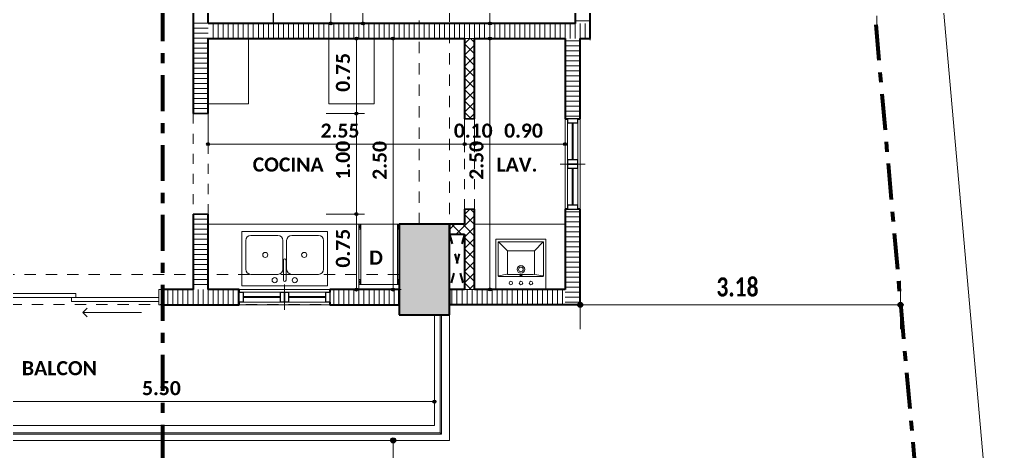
# Model space of a CAD drawing. Header units: metres. Extents: x -144 to 1000, y -717 to 29.
# Drawn here: x 610.31 to 620.06, y -569.48 to -565.19 of the extents above; entities that cross this region are included whole.
import ezdxf

# ---------------------------------------------------------------- set-up
doc = ezdxf.new("R2010")
doc.units = ezdxf.units.M
for name, pattern in [('Basculante', [0.11625, 0.075, -0.04125]), ('basculante modificado', [0.18, 0.1125, -0.0675]), ('Dash Dot 3_16_', [0.595313, 0.357187, -0.119063, 0, -0.119063])]:
    doc.linetypes.add(name, pattern=pattern)
doc.layers.get('0').update_dxf_attribs({"color": 1})
for name, color, linetype, lineweight in [('A-ANNO-DIMS', 1, 'Continuous', 9), ('A-DETL', 1, 'Continuous', 9), ('A-DETL-GENF', 1, 'Continuous', 9), ('A-DETL-MEDM', 1, 'Continuous', 30), ('A-DOOR', 1, 'Continuous', 9), ('A-DOOR-FRAM', 1, 'Continuous', 9), ('A-FLOR', 2, 'Continuous', 9), ('A-FLOR-HRAL', 1, 'Continuous', 9), ('A-GENM', 1, 'Continuous', 9), ('A-GLAZ', 1, 'Continuous', 9), ('A-WALL', 4, 'Continuous', 9), ('G-ANNO-SYMB', 1, 'Continuous', 9), ('G-ANNO-TEXT', 2, 'Continuous', 9), ('I-FURN', 2, 'Continuous', 9), ('P-SANR-FIXT', 1, 'Continuous', 9), ('S-COLS', 7, 'Continuous', 9)]:
    doc.layers.add(name, color=color, linetype=linetype, lineweight=lineweight)
doc.layers.add('A-WALL-PATT', color=7, linetype='Continuous', lineweight=35, true_color=0x9c9c9c)
doc.styles.add('Calibri_B', font='calibrib.ttf', dxfattribs={"height": 0.165})
doc.styles.add('Calibri_B_5', font='calibrib.ttf', dxfattribs={"height": 0.66})
doc.styles.add('Calibri_B_7', font='calibrib.ttf', dxfattribs={"width": 0.8, "height": 0.18})

# ---------------------------------------------------------------- blocks, each defined once
blk = doc.blocks.new('P')
at = {"layer": 'A-ANNO-DIMS', "lineweight": 25}
h = blk.add_hatch(color=256, dxfattribs=at)
edge = h.paths.add_edge_path()
edge.add_arc((608.9809, -502.2227), 0.015, 0, 360)
h = blk.add_hatch(color=256, dxfattribs=at)
edge = h.paths.add_edge_path()
edge.add_arc((609.3009, -502.2227), 0.015, 0, 360)
h = blk.add_hatch(color=256, dxfattribs=at)
edge = h.paths.add_edge_path()
edge.add_arc((610.5637, -502.2227), 0.015, 0, 360)
h = blk.add_hatch(color=256, dxfattribs=at)
edge = h.paths.add_edge_path()
edge.add_arc((609.2366, -502.3727), 0.015, 0, 360)
h = blk.add_hatch(color=256, dxfattribs=at)
edge = h.paths.add_edge_path()
edge.add_arc((609.6018, -502.3727), 0.015, 0, 360)
h = blk.add_hatch(color=256, dxfattribs=at)
edge = h.paths.add_edge_path()
edge.add_arc((610.5637, -502.3727), 0.015, 0, 360)
h = blk.add_hatch(color=256, dxfattribs=at)
edge = h.paths.add_edge_path()
edge.add_arc((609.2366, -503.1187), 0.015, 0, 360)
h = blk.add_hatch(color=256, dxfattribs=at)
edge = h.paths.add_edge_path()
edge.add_arc((609.2366, -503.1187), 0.015, 0, 360)
h = blk.add_hatch(color=256, dxfattribs=at)
edge = h.paths.add_edge_path()
edge.add_arc((607.7624, -503.4222), 0.015, 0, 360)
h = blk.add_hatch(color=256, dxfattribs=at)
edge = h.paths.add_edge_path()
edge.add_arc((610.3121, -503.4222), 0.015, 0, 360)
h = blk.add_hatch(color=256, dxfattribs=at)
edge = h.paths.add_edge_path()
edge.add_arc((610.3121, -503.4222), 0.015, 0, 360)
h = blk.add_hatch(color=256, dxfattribs=at)
edge = h.paths.add_edge_path()
edge.add_arc((610.4121, -503.4222), 0.015, 0, 360)
h = blk.add_hatch(color=256, dxfattribs=at)
edge = h.paths.add_edge_path()
edge.add_arc((610.4121, -503.4222), 0.015, 0, 360)
h = blk.add_hatch(color=256, dxfattribs=at)
edge = h.paths.add_edge_path()
edge.add_arc((611.3121, -503.4222), 0.015, 0, 360)
h = blk.add_hatch(color=256, dxfattribs=at)
edge = h.paths.add_edge_path()
edge.add_arc((609.2366, -504.1187), 0.015, 0, 360)
h = blk.add_hatch(color=256, dxfattribs=at)
edge = h.paths.add_edge_path()
edge.add_arc((609.2366, -504.1187), 0.015, 0, 360)
h = blk.add_hatch(color=256, dxfattribs=at)
edge = h.paths.add_edge_path()
edge.add_arc((609.2366, -504.8688), 0.015, 0, 360)
h = blk.add_hatch(color=256, dxfattribs=at)
edge = h.paths.add_edge_path()
edge.add_arc((609.6018, -504.8688), 0.015, 0, 360)
h = blk.add_hatch(color=256, dxfattribs=at)
edge = h.paths.add_edge_path()
edge.add_arc((610.5637, -504.8677), 0.015, 0, 360)
at = {"layer": 'A-ANNO-DIMS', "lineweight": 25, "true_color": 0x0000ff}
h = blk.add_hatch(color=5, dxfattribs=at)
edge = h.paths.add_edge_path()
edge.add_arc((611.4621, -505.0208), 0.025, 0, 360)
h = blk.add_hatch(color=5, dxfattribs=at)
edge = h.paths.add_edge_path()
edge.add_arc((614.6466, -505.0208), 0.025, 0, 360)
at = {"layer": 'A-ANNO-DIMS', "lineweight": 25}
h = blk.add_hatch(color=256, dxfattribs=at)
edge = h.paths.add_edge_path()
edge.add_arc((610.012, -505.9826), 0.015, 0, 360)
at = {"layer": 'A-ANNO-DIMS', "lineweight": 25, "true_color": 0x0000ff}
h = blk.add_hatch(color=5, dxfattribs=at)
edge = h.paths.add_edge_path()
edge.add_arc((609.6018, -506.3686), 0.025, 0, 360)
at = {"layer": 'S-COLS', "true_color": 0x5b5b5b}
h = blk.add_hatch(color=251, dxfattribs=at)
h.paths.add_polyline_path([(591.8622, -505.1188), (592.3622, -505.1188), (592.3622, -504.2188), (591.8622, -504.2188), (591.8622, -504.9427)])
h.paths.add_polyline_path([(610.1601, -505.1188), (610.162, -505.1188), (610.162, -504.2188), (609.662, -504.2188), (609.662, -505.1188), (610.0712, -505.1188)])
h.paths.add_polyline_path([(600.0622, -505.1187), (600.0622, -504.2187), (599.5622, -504.2187), (599.5622, -505.1187)])
h.paths.add_polyline_path([(595.762, -497.4187), (597.7621, -497.4187), (597.7618, -496.9188), (596.062, -496.9188), (596.062, -494.7688), (597.7623, -494.7688), (597.7618, -494.2688), (595.762, -494.2688), (595.762, -497.3959)])
h.paths.add_polyline_path([(592.1348, -497.4187), (592.3621, -497.4187), (592.3621, -496.7188), (591.8621, -496.7188), (591.8621, -497.4187), (591.9232, -497.4187)])
h.paths.add_polyline_path([(600.0621, -497.4187), (600.0621, -496.5187), (599.5621, -496.5187), (599.5621, -497.4187)])
h.paths.add_polyline_path([(605.9709, -497.4187), (606.3623, -497.4187), (606.3623, -494.2687), (605.8623, -494.2687), (605.8623, -497.4187)])
h.paths.add_polyline_path([(609.7623, -497.4187), (610.1623, -497.4187), (610.1623, -496.7188), (609.7623, -496.7188), (609.7623, -496.9461)])
h.paths.add_polyline_path([(599.5623, -495.1688), (600.0623, -495.1688), (600.0623, -494.2688), (599.5623, -494.2688), (599.5623, -495.1468)])
h.paths.add_polyline_path([(592.137, -494.9688), (592.362, -494.9688), (592.362, -494.2677), (591.862, -494.2688), (591.862, -494.9688), (591.8813, -494.9688)])
h.paths.add_polyline_path([(609.8433, -494.9688), (610.1623, -494.9688), (610.1623, -494.2677), (609.7623, -494.2677), (609.7623, -494.9688)])
h.paths.add_polyline_path([(599.6372, -486.2688), (600.0622, -486.2688), (600.0622, -485.3688), (599.5622, -485.3688), (599.5622, -486.2688)])
h.paths.add_polyline_path([(609.9851, -486.2688), (610.1622, -486.2688), (610.1622, -485.3688), (609.6622, -485.3688), (609.6622, -486.2688), (609.9268, -486.2688)])
h.paths.add_polyline_path([(592.4922, -485.6688), (592.9622, -485.6688), (592.9622, -485.1688), (592.0622, -485.1688), (592.0622, -485.6688), (592.4872, -485.6688)])
at = {"layer": 'A-ANNO-DIMS', "color": 5, "true_color": 0x0000ff}
for p, q in [((613.239, -481.393), (615.6394, -508.4668)), ((611.5621, -502.1479), (611.5621, -502.3879)), ((614.412, -502.1479), (614.412, -502.3879)), ((611.4621, -505.0208), (611.4621, -504.7808)), ((614.6466, -505.0208), (614.6466, -504.7808)), ((611.4621, -505.0208), (614.6466, -505.0208)), ((611.4621, -505.0208), (611.4621, -505.2608)), ((614.6466, -505.0208), (614.6466, -505.2608)), ((609.6018, -506.3686), (609.3618, -506.3686)), ((609.6018, -508.5273), (609.6018, -506.3686)), ((609.6018, -506.3686), (609.8418, -506.3686))]:
    blk.add_line(p, q, dxfattribs=at)
at = {"layer": 'A-ANNO-DIMS'}
for p, q in [((608.9809, -502.2227), (608.9809, -498.0687)), ((609.3009, -502.2227), (609.3009, -498.0687)), ((610.5637, -502.2227), (610.5637, -499.1187)), ((608.9809, -502.2227), (608.6809, -502.2227)), ((608.9809, -502.2227), (609.0609, -502.2227)), ((609.3009, -502.2227), (609.0009, -502.2227)), ((609.3009, -502.2227), (609.3809, -502.2227)), ((610.5637, -502.2227), (610.2637, -502.2227)), ((610.5637, -502.2227), (610.6437, -502.2227)), ((609.2366, -502.3727), (608.9366, -502.3727)), ((609.2366, -503.1187), (609.2366, -502.3727)), ((609.2366, -502.3727), (609.3166, -502.3727)), ((609.6018, -502.3727), (609.3018, -502.3727)), ((609.6018, -504.8688), (609.6018, -502.3727)), ((609.6018, -502.3727), (609.6818, -502.3727)), ((610.5637, -502.3727), (610.2637, -502.3727)), ((610.5637, -504.8677), (610.5637, -502.3727)), ((610.5637, -502.3727), (610.6437, -502.3727)), ((607.7624, -503.4222), (607.7624, -503.1222)), ((609.2366, -503.1187), (608.9366, -503.1187)), ((609.2366, -503.1187), (608.9366, -503.1187)), ((609.2366, -504.1187), (609.2366, -503.1187)), ((609.2366, -503.1187), (609.3166, -503.1187)), ((609.2366, -503.1187), (609.3166, -503.1187)), ((610.3121, -503.4222), (610.3121, -503.1222)), ((610.3121, -503.4222), (610.3121, -503.1222)), ((610.4121, -503.4222), (610.4121, -503.1222)), ((610.4121, -503.4222), (610.4121, -503.1222)), ((611.3121, -503.4222), (611.3121, -503.1222)), ((607.7624, -503.4222), (610.3121, -503.4222)), ((607.7624, -503.4222), (607.7624, -503.5022)), ((610.3121, -503.4222), (610.3121, -503.5022)), ((610.3121, -503.4222), (610.4121, -503.4222)), ((610.3121, -503.4222), (610.3121, -503.5022)), ((610.4121, -503.4222), (610.4121, -503.5022)), ((610.4121, -503.4222), (611.3121, -503.4222)), ((610.4121, -503.4222), (610.4121, -503.5022)), ((611.3121, -503.4222), (611.3121, -503.5022)), ((609.2366, -504.1187), (608.9366, -504.1187)), ((609.2366, -504.1187), (608.9366, -504.1187)), ((609.2366, -504.8688), (609.2366, -504.1187)), ((609.2366, -504.1187), (609.3166, -504.1187)), ((609.2366, -504.1187), (609.3166, -504.1187)), ((609.2366, -504.8688), (608.9366, -504.8688)), ((609.2366, -504.8688), (609.3166, -504.8688)), ((609.6018, -504.8688), (609.3018, -504.8688)), ((609.6018, -504.8688), (609.6818, -504.8688)), ((610.5637, -504.8677), (610.2637, -504.8677)), ((610.5637, -504.8677), (610.6437, -504.8677)), ((610.012, -505.9826), (610.012, -505.6826)), ((604.5122, -505.9826), (610.012, -505.9826)), ((610.012, -505.9826), (610.012, -506.0626))]:
    blk.add_line(p, q, dxfattribs=at)
at = {"layer": 'A-ANNO-DIMS', "lineweight": 25}
for centre in [(608.9809, -502.2227), (609.3009, -502.2227), (610.5637, -502.2227), (609.2366, -502.3727), (609.6018, -502.3727), (610.5637, -502.3727), (609.2366, -503.1187), (609.2366, -503.1187), (607.7624, -503.4222), (610.3121, -503.4222), (610.3121, -503.4222), (610.4121, -503.4222), (610.4121, -503.4222), (611.3121, -503.4222), (609.2366, -504.1187), (609.2366, -504.1187), (609.2366, -504.8688), (609.6018, -504.8688), (610.5637, -504.8677), (610.012, -505.9826)]:
    blk.add_circle(centre, 0.015, dxfattribs=at)
at = {"layer": 'A-ANNO-DIMS', "color": 5, "lineweight": 25, "true_color": 0x0000ff}
for centre in [(611.4621, -505.0208), (614.6466, -505.0208), (609.6018, -506.3686)]:
    blk.add_circle(centre, 0.025, dxfattribs=at)
at = {"layer": 'A-DETL', "color": 7, "linetype": 'Dash Dot 3_16_', "lineweight": 70}
blk.add_line((612.5573, -481.4535), (614.9577, -508.5273), dxfattribs=at)
at = {"layer": 'A-DETL', "color": 7, "linetype": 'basculante modificado'}
for p, q in [((609.862, -504.2187), (609.862, -497.4187)), ((610.162, -497.4187), (610.162, -504.2187)), ((609.662, -504.7177), (600.0622, -504.7177)), ((600.0612, -505.0177), (609.662, -505.0177))]:
    blk.add_line(p, q, dxfattribs=at)
at = {"layer": 'A-DETL', "color": 7, "linetype": 'Basculante', "lineweight": 35}
for p, q in [((614.412, -502.3727), (614.412, -502.4227)), ((610.3121, -504.3188), (610.162, -504.8677)), ((610.162, -504.3188), (610.3121, -504.8677))]:
    blk.add_line(p, q, dxfattribs=at)
at = {"layer": 'A-DETL', "color": 253, "true_color": 0xb6b6b6}
for p, q in [((614.6466, -505.0188), (614.6466, -505.1388)), ((608.0974, -506.3686), (608.1974, -506.3686))]:
    blk.add_line(p, q, dxfattribs=at)
at = {"layer": 'A-DETL-GENF', "linetype": 'Basculante'}
for p, q in [((607.6124, -503.1187), (607.6124, -504.1187)), ((607.7624, -504.1187), (607.7624, -503.1187)), ((610.3121, -503.1702), (610.3121, -504.0702)), ((610.4121, -504.0702), (610.4121, -503.1702))]:
    blk.add_line(p, q, dxfattribs=at)
at = {"layer": 'A-DETL-GENF', "lineweight": 25}
for p, q in [((611.3371, -503.1702), (611.3371, -503.2102)), ((611.4371, -503.1702), (611.3371, -503.1702)), ((611.3371, -503.2102), (611.4371, -503.2102)), ((611.4371, -503.2102), (611.4371, -503.1702)), ((611.3371, -503.5802), (611.3371, -503.6202)), ((611.4371, -503.5802), (611.3371, -503.5802)), ((611.3371, -503.6202), (611.4371, -503.6202)), ((611.3371, -503.6202), (611.3371, -503.6602)), ((611.4371, -503.6202), (611.3371, -503.6202)), ((611.4371, -503.6202), (611.4371, -503.5802)), ((611.4371, -503.6602), (611.4371, -503.6202)), ((611.3371, -503.6602), (611.4371, -503.6602)), ((611.3371, -504.0302), (611.3371, -504.0702)), ((611.4371, -504.0302), (611.3371, -504.0302)), ((611.4371, -504.0702), (611.4371, -504.0302)), ((611.3371, -504.0702), (611.4371, -504.0702)), ((608.0724, -504.8938), (608.1124, -504.8938)), ((608.0724, -504.9938), (608.0724, -504.8938)), ((608.1124, -504.8938), (608.1124, -504.9938)), ((608.4824, -504.8938), (608.5224, -504.8938)), ((608.4824, -504.9938), (608.4824, -504.8938)), ((608.5224, -504.8938), (608.5624, -504.8938)), ((608.5224, -504.9938), (608.5224, -504.8938)), ((608.5224, -504.8938), (608.5224, -504.9938)), ((608.5624, -504.8938), (608.5624, -504.9938)), ((608.9324, -504.8938), (608.9724, -504.8938)), ((608.9324, -504.9938), (608.9324, -504.8938)), ((608.9724, -504.8938), (608.9724, -504.9938)), ((608.1124, -504.9938), (608.0724, -504.9938)), ((608.5224, -504.9938), (608.4824, -504.9938)), ((608.5624, -504.9938), (608.5224, -504.9938)), ((608.9724, -504.9938), (608.9324, -504.9938))]:
    blk.add_line(p, q, dxfattribs=at)
at = {"layer": 'A-DETL-GENF'}
for p, q in [((611.3371, -503.5802), (611.3371, -503.2102)), ((611.3821, -503.5802), (611.3821, -503.2102)), ((611.3921, -503.5802), (611.3921, -503.2102)), ((611.4371, -503.5802), (611.4371, -503.2102)), ((611.3371, -504.0302), (611.3371, -503.6602)), ((611.3821, -504.0302), (611.3821, -503.6602)), ((611.3921, -504.0302), (611.3921, -503.6602)), ((611.4371, -504.0302), (611.4371, -503.6602)), ((608.1124, -504.8938), (608.4824, -504.8938)), ((608.5624, -504.8938), (608.9324, -504.8938)), ((608.1124, -504.9388), (608.4824, -504.9388)), ((608.1124, -504.9488), (608.4824, -504.9488)), ((608.1124, -504.9938), (608.4824, -504.9938)), ((608.5624, -504.9388), (608.9324, -504.9388)), ((608.5624, -504.9488), (608.9324, -504.9488)), ((608.5624, -504.9938), (608.9324, -504.9938))]:
    blk.add_line(p, q, dxfattribs=at)
at = {"layer": 'A-DETL-MEDM'}
for p, q in [((607.7624, -503.1187), (607.6124, -503.1187)), ((610.4121, -503.1702), (610.3121, -503.1702)), ((607.6124, -504.1187), (607.7624, -504.1187)), ((610.3121, -504.0702), (610.4121, -504.0702))]:
    blk.add_line(p, q, dxfattribs=at)
at = {"layer": 'A-DOOR'}
for q in [(606.5604, -505.055), (606.5604, -505.1398), (607.1013, -505.0974)]:
    blk.add_line((606.518, -505.0974), q, dxfattribs=at)
at = {"layer": 'A-DOOR-FRAM', "lineweight": 15}
for p, q in [((607.2724, -504.9488), (607.2724, -504.8688)), ((607.2724, -504.8688), (607.3124, -504.8688)), ((607.2724, -505.0188), (607.2724, -504.9888)), ((607.3124, -505.0188), (607.2724, -505.0188))]:
    blk.add_line(p, q, dxfattribs=at)
at = {"layer": 'A-DOOR-FRAM'}
for p, q in [((605.579, -504.9088), (606.4465, -504.9088)), ((606.4465, -504.9488), (605.579, -504.9488)), ((606.4049, -504.9488), (607.2724, -504.9488)), ((606.4049, -504.9488), (606.4049, -504.9888)), ((607.2724, -504.9888), (606.4049, -504.9888)), ((606.4465, -504.9088), (606.4465, -504.9488)), ((607.2724, -504.9488), (607.2724, -504.9888))]:
    blk.add_line(p, q, dxfattribs=at)
at = {"layer": 'A-FLOR'}
for p, q in [((608.1624, -503.0227), (608.1624, -502.3727)), ((608.9624, -502.3727), (608.9624, -503.0227)), ((609.4124, -503.0227), (609.4124, -502.3727)), ((607.7624, -503.0227), (608.1624, -503.0227)), ((608.9624, -503.0227), (609.4124, -503.0227)), ((609.2622, -504.2187), (607.7624, -504.2187)), ((609.2622, -504.8677), (609.2622, -504.2187)), ((611.3121, -504.2177), (610.4121, -504.2177)), ((607.7624, -504.8677), (609.2622, -504.8677))]:
    blk.add_line(p, q, dxfattribs=at)
at = {"layer": 'A-FLOR-HRAL'}
for p, q in [((610.0712, -505.1236), (610.0832, -505.1236)), ((610.0712, -505.1236), (610.0712, -506.2926)), ((610.0832, -505.1236), (610.0832, -506.3046)), ((610.0712, -506.2926), (604.5122, -506.2926)), ((610.0832, -506.3046), (604.5122, -506.3046)), ((610.0832, -506.3046), (610.0712, -506.2926))]:
    blk.add_line(p, q, dxfattribs=at)
at = {"layer": 'A-GENM', "lineweight": 25}
for p, q in [((607.7624, -499.7187), (607.7624, -502.2227)), ((608.4122, -502.2227), (608.4122, -499.7187)), ((607.7624, -502.2227), (608.4122, -502.2227))]:
    blk.add_line(p, q, dxfattribs=at)
at = {"layer": 'A-GLAZ'}
for p, q in [((611.3371, -503.1702), (611.4371, -503.1702)), ((611.3371, -503.1702), (611.3371, -503.6202)), ((611.4371, -503.6202), (611.4371, -503.1702)), ((611.2621, -503.6202), (611.5121, -503.6202)), ((611.3371, -503.6202), (611.4371, -503.6202)), ((611.3371, -503.6202), (611.4371, -503.6202)), ((611.3371, -503.6202), (611.3371, -504.0702)), ((611.4371, -504.0702), (611.4371, -503.6202)), ((611.3371, -504.0702), (611.4371, -504.0702)), ((608.5224, -504.8938), (608.0724, -504.8938)), ((608.0724, -504.8938), (608.0724, -504.9938)), ((608.5224, -505.0688), (608.5224, -504.8188)), ((608.9724, -504.8938), (608.5224, -504.8938)), ((608.5224, -504.8938), (608.5224, -504.9938)), ((608.5224, -504.8938), (608.5224, -504.9938)), ((608.9724, -504.8938), (608.9724, -504.9938)), ((608.0724, -504.9938), (608.5224, -504.9938)), ((608.5224, -504.9938), (608.9724, -504.9938))]:
    blk.add_line(p, q, dxfattribs=at)
at = {"layer": 'A-WALL', "lineweight": 35}
for p, q in [((607.6124, -499.1187), (607.6124, -503.1187)), ((607.7624, -502.2227), (607.7624, -499.7187)), ((611.4121, -501.6687), (611.4121, -502.2227)), ((611.5621, -502.3727), (611.5621, -501.6687)), ((611.4121, -502.2227), (607.7624, -502.2227)), ((607.7624, -503.1187), (607.7624, -502.3727)), ((607.7624, -502.3727), (610.3121, -502.3727)), ((610.3121, -502.3727), (610.3121, -503.1702)), ((610.4121, -502.3727), (611.3121, -502.3727)), ((610.4121, -503.1702), (610.4121, -502.3727)), ((611.3121, -502.3727), (611.3121, -503.1702)), ((611.4621, -502.3727), (611.5621, -502.3727)), ((611.4621, -503.1702), (611.4621, -502.3727)), ((611.3121, -503.1702), (611.3371, -503.1702)), ((611.4371, -503.1702), (611.4621, -503.1702)), ((607.6124, -504.1187), (607.6124, -504.8688)), ((607.7624, -504.8688), (607.7624, -504.1187)), ((610.3121, -504.0702), (610.3121, -504.2188)), ((610.4121, -504.8677), (610.4121, -504.0702)), ((611.3121, -504.0702), (611.3121, -504.8677)), ((611.3371, -504.0702), (611.3121, -504.0702)), ((611.4621, -504.0702), (611.4371, -504.0702)), ((611.4621, -505.0177), (611.4621, -504.0702)), ((610.3121, -504.2188), (610.162, -504.2188)), ((610.162, -504.2188), (610.162, -504.3188)), ((610.162, -504.3188), (610.3121, -504.3188)), ((610.3121, -504.3188), (610.3121, -504.8677)), ((607.6124, -504.8688), (607.3124, -504.8688)), ((607.3124, -504.8688), (607.3124, -505.0188)), ((608.0724, -504.8688), (607.7624, -504.8688)), ((608.0724, -504.8938), (608.0724, -504.8688)), ((609.6622, -504.8688), (608.9724, -504.8688)), ((608.9724, -504.8688), (608.9724, -504.8938)), ((609.6622, -505.0188), (609.6622, -504.8688)), ((610.3121, -504.8677), (610.162, -504.8677)), ((610.162, -504.8677), (610.162, -505.0177)), ((611.3121, -504.8677), (610.4121, -504.8677)), ((608.0724, -505.0188), (608.0724, -504.9938)), ((608.9724, -504.9938), (608.9724, -505.0188)), ((607.3124, -505.0188), (608.0724, -505.0188)), ((608.9724, -505.0188), (609.6622, -505.0188)), ((610.162, -505.0177), (611.4621, -505.0177))]:
    blk.add_line(p, q, dxfattribs=at)
at = {"layer": 'A-WALL'}
for p, q in [((610.4121, -502.3727), (610.3121, -502.3727)), ((611.3121, -504.0702), (611.3121, -503.1702)), ((611.4621, -503.1702), (611.4621, -504.0702)), ((608.0724, -504.8688), (608.9724, -504.8688)), ((610.3121, -504.8677), (610.4121, -504.8677)), ((608.9724, -505.0188), (608.0724, -505.0188)), ((610.012, -506.2186), (610.012, -505.1188)), ((610.162, -505.1188), (610.162, -506.3686)), ((604.5122, -506.2186), (610.012, -506.2186)), ((610.162, -506.3686), (604.5122, -506.3686))]:
    blk.add_line(p, q, dxfattribs=at)
at = {"layer": 'A-WALL-PATT', "color": 8, "lineweight": 5, "true_color": 0x727272}
for p, q in [((607.7624, -502.2188), (607.6124, -502.2188)), ((607.7624, -502.2688), (607.6124, -502.2688)), ((607.8118, -502.2227), (607.8118, -502.3727)), ((607.8618, -502.2227), (607.8618, -502.3727)), ((607.9118, -502.2227), (607.9118, -502.3727)), ((607.9618, -502.2227), (607.9618, -502.3727)), ((608.0118, -502.2227), (608.0118, -502.3727)), ((608.0618, -502.2227), (608.0618, -502.3727)), ((608.1118, -502.2227), (608.1118, -502.3727)), ((608.1618, -502.2227), (608.1618, -502.3727)), ((608.2118, -502.2227), (608.2118, -502.3727)), ((608.2618, -502.2227), (608.2618, -502.3727)), ((608.3118, -502.2227), (608.3118, -502.3727)), ((608.3618, -502.2227), (608.3618, -502.3727)), ((608.4118, -502.2227), (608.4118, -502.3727)), ((608.4618, -502.2227), (608.4618, -502.3727)), ((608.5118, -502.2227), (608.5118, -502.3727)), ((608.5618, -502.2227), (608.5618, -502.3727)), ((608.6118, -502.2227), (608.6118, -502.3727)), ((608.6618, -502.2227), (608.6618, -502.3727)), ((608.7118, -502.2227), (608.7118, -502.3727)), ((608.7618, -502.2227), (608.7618, -502.3727)), ((608.8118, -502.2227), (608.8118, -502.3727)), ((608.8618, -502.2227), (608.8618, -502.3727)), ((608.9118, -502.2227), (608.9118, -502.3727)), ((608.9618, -502.2227), (608.9618, -502.3727)), ((609.0118, -502.2227), (609.0118, -502.3727)), ((609.0618, -502.2227), (609.0618, -502.3727)), ((609.1118, -502.2227), (609.1118, -502.3727)), ((609.1618, -502.2227), (609.1618, -502.3727)), ((609.2118, -502.2227), (609.2118, -502.3727)), ((609.2618, -502.2227), (609.2618, -502.3727)), ((609.3118, -502.2227), (609.3118, -502.3727)), ((609.3618, -502.2227), (609.3618, -502.3727)), ((609.4118, -502.2227), (609.4118, -502.3727)), ((609.4618, -502.2227), (609.4618, -502.3727)), ((609.5118, -502.2227), (609.5118, -502.3727)), ((609.5618, -502.2227), (609.5618, -502.3727)), ((609.6118, -502.2227), (609.6118, -502.3727)), ((609.6618, -502.2227), (609.6618, -502.3727)), ((609.7118, -502.2227), (609.7118, -502.3727)), ((609.7618, -502.2227), (609.7618, -502.3727)), ((609.8118, -502.2227), (609.8118, -502.3727)), ((609.8618, -502.2227), (609.8618, -502.3727)), ((609.9118, -502.2227), (609.9118, -502.3727)), ((609.9618, -502.2227), (609.9618, -502.3727)), ((610.0118, -502.2227), (610.0118, -502.3727)), ((610.0618, -502.2227), (610.0618, -502.3727)), ((610.1118, -502.2227), (610.1118, -502.3727)), ((610.1618, -502.2227), (610.1618, -502.3727)), ((610.2118, -502.2227), (610.2118, -502.3727)), ((610.2618, -502.2227), (610.2618, -502.3727)), ((610.3118, -502.2227), (610.3118, -502.3727)), ((610.3618, -502.2227), (610.3618, -502.3727)), ((610.4118, -502.2227), (610.4118, -502.3727)), ((610.4618, -502.2227), (610.4618, -502.3727)), ((610.5118, -502.2227), (610.5118, -502.3727)), ((610.5618, -502.2227), (610.5618, -502.3727)), ((610.6118, -502.2227), (610.6118, -502.3727)), ((610.6618, -502.2227), (610.6618, -502.3727)), ((610.7118, -502.2227), (610.7118, -502.3727)), ((610.7618, -502.2227), (610.7618, -502.3727)), ((610.8118, -502.2227), (610.8118, -502.3727)), ((610.8618, -502.2227), (610.8618, -502.3727)), ((610.9118, -502.2227), (610.9118, -502.3727)), ((610.9618, -502.2227), (610.9618, -502.3727)), ((611.0118, -502.2227), (611.0118, -502.3727)), ((611.0618, -502.2227), (611.0618, -502.3727)), ((611.1118, -502.2227), (611.1118, -502.3727)), ((611.1618, -502.2227), (611.1618, -502.3727)), ((611.2118, -502.2227), (611.2118, -502.3727)), ((611.2618, -502.2227), (611.2618, -502.3727)), ((611.3118, -502.2227), (611.3118, -502.3727)), ((611.3618, -502.2227), (611.3618, -502.3727)), ((611.4118, -502.2227), (611.4118, -502.3727)), ((611.4121, -502.1958), (611.5621, -502.1958)), ((611.4618, -502.2227), (611.4618, -502.3727)), ((611.5118, -502.2227), (611.5118, -502.3727)), ((611.5618, -502.2227), (611.5618, -502.3727)), ((607.7624, -502.3188), (607.6124, -502.3188)), ((607.7624, -502.3688), (607.6124, -502.3688)), ((607.7624, -502.4188), (607.6124, -502.4188)), ((607.7624, -502.4688), (607.6124, -502.4688)), ((611.3121, -502.3948), (611.4621, -502.3948)), ((611.3121, -502.4448), (611.4621, -502.4448)), ((607.7624, -502.5188), (607.6124, -502.5188)), ((611.3121, -502.4948), (611.4621, -502.4948)), ((611.3121, -502.5448), (611.4621, -502.5448)), ((607.7624, -502.5688), (607.6124, -502.5688)), ((607.7624, -502.6188), (607.6124, -502.6188)), ((611.3121, -502.5948), (611.4621, -502.5948)), ((611.3121, -502.6448), (611.4621, -502.6448)), ((607.7624, -502.6688), (607.6124, -502.6688)), ((607.7624, -502.7188), (607.6124, -502.7188)), ((611.3121, -502.6948), (611.4621, -502.6948)), ((611.3121, -502.7448), (611.4621, -502.7448)), ((607.7624, -502.7688), (607.6124, -502.7688)), ((607.7624, -502.8188), (607.6124, -502.8188)), ((611.3121, -502.7948), (611.4621, -502.7948)), ((611.3121, -502.8448), (611.4621, -502.8448)), ((607.7624, -502.8688), (607.6124, -502.8688)), ((607.7624, -502.9188), (607.6124, -502.9188)), ((611.3121, -502.8948), (611.4621, -502.8948)), ((611.3121, -502.9448), (611.4621, -502.9448)), ((607.7624, -502.9688), (607.6124, -502.9688)), ((607.7624, -503.0188), (607.6124, -503.0188)), ((611.3121, -502.9948), (611.4621, -502.9948)), ((611.3121, -503.0448), (611.4621, -503.0448)), ((607.7624, -503.0688), (607.6124, -503.0688)), ((611.3121, -503.0948), (611.4621, -503.0948)), ((611.3121, -503.1448), (611.4621, -503.1448)), ((607.7624, -504.1188), (607.6124, -504.1188)), ((611.3121, -504.0948), (611.4621, -504.0948)), ((607.7624, -504.1688), (607.6124, -504.1688)), ((607.7624, -504.2188), (607.6124, -504.2188)), ((611.3121, -504.1448), (611.4621, -504.1448)), ((611.3121, -504.1948), (611.4621, -504.1948)), ((607.7624, -504.2688), (607.6124, -504.2688)), ((607.7624, -504.3188), (607.6124, -504.3188)), ((611.3121, -504.2448), (611.4621, -504.2448)), ((611.3121, -504.2948), (611.4621, -504.2948)), ((607.7624, -504.3688), (607.6124, -504.3688)), ((607.7624, -504.4188), (607.6124, -504.4188)), ((611.3121, -504.3448), (611.4621, -504.3448)), ((611.3121, -504.3948), (611.4621, -504.3948)), ((607.7624, -504.4688), (607.6124, -504.4688)), ((611.3121, -504.4448), (611.4621, -504.4448)), ((611.3121, -504.4948), (611.4621, -504.4948)), ((607.7624, -504.5188), (607.6124, -504.5188)), ((607.7624, -504.5688), (607.6124, -504.5688)), ((611.3121, -504.5448), (611.4621, -504.5448)), ((611.3121, -504.5948), (611.4621, -504.5948)), ((607.7624, -504.6188), (607.6124, -504.6188)), ((607.7624, -504.6688), (607.6124, -504.6688)), ((611.3121, -504.6448), (611.4621, -504.6448)), ((611.3121, -504.6948), (611.4621, -504.6948)), ((607.7624, -504.7188), (607.6124, -504.7188)), ((607.7624, -504.7688), (607.6124, -504.7688)), ((611.3121, -504.7448), (611.4621, -504.7448)), ((611.3121, -504.7948), (611.4621, -504.7948)), ((607.3622, -504.8688), (607.3622, -505.0188)), ((607.4122, -504.8688), (607.4122, -505.0188)), ((607.4622, -504.8688), (607.4622, -505.0188)), ((607.5122, -504.8688), (607.5122, -505.0188)), ((607.5622, -504.8688), (607.5622, -505.0188)), ((607.6122, -504.8688), (607.6122, -505.0188)), ((607.7624, -504.8188), (607.6124, -504.8188)), ((607.6622, -504.8688), (607.6622, -505.0188)), ((607.7122, -504.8688), (607.7122, -505.0188)), ((607.7622, -504.8688), (607.7622, -505.0188)), ((607.8122, -504.8688), (607.8122, -505.0188)), ((607.8622, -504.8688), (607.8622, -505.0188)), ((607.9122, -504.8688), (607.9122, -505.0188)), ((607.9622, -504.8688), (607.9622, -505.0188)), ((608.0122, -504.8688), (608.0122, -505.0188)), ((608.0622, -504.8688), (608.0622, -505.0188)), ((609.0122, -504.8688), (609.0122, -505.0188)), ((609.0622, -504.8688), (609.0622, -505.0188)), ((609.1122, -504.8688), (609.1122, -505.0188)), ((609.1622, -504.8688), (609.1622, -505.0188)), ((609.2122, -504.8688), (609.2122, -505.0188)), ((609.2622, -504.8688), (609.2622, -505.0188)), ((609.3122, -504.8688), (609.3122, -505.0188)), ((609.3622, -504.8688), (609.3622, -505.0188)), ((609.4122, -504.8688), (609.4122, -505.0188)), ((609.4622, -504.8688), (609.4622, -505.0188)), ((609.5122, -504.8688), (609.5122, -505.0188)), ((609.5622, -504.8688), (609.5622, -505.0188)), ((609.6122, -504.8688), (609.6122, -505.0188)), ((610.1868, -505.0177), (610.1868, -504.8677)), ((610.2368, -505.0177), (610.2368, -504.8677)), ((610.2868, -505.0177), (610.2868, -504.8677)), ((610.3368, -505.0177), (610.3368, -504.8677)), ((610.3868, -505.0177), (610.3868, -504.8677)), ((610.4368, -505.0177), (610.4368, -504.8677)), ((610.4868, -505.0177), (610.4868, -504.8677)), ((610.5368, -505.0177), (610.5368, -504.8677)), ((610.5868, -505.0177), (610.5868, -504.8677)), ((610.6368, -505.0177), (610.6368, -504.8677)), ((610.6868, -505.0177), (610.6868, -504.8677)), ((610.7368, -505.0177), (610.7368, -504.8677)), ((610.7868, -505.0177), (610.7868, -504.8677)), ((610.8368, -505.0177), (610.8368, -504.8677)), ((610.8868, -505.0177), (610.8868, -504.8677)), ((610.9368, -505.0177), (610.9368, -504.8677)), ((610.9868, -505.0177), (610.9868, -504.8677)), ((611.0368, -505.0177), (611.0368, -504.8677)), ((611.0868, -505.0177), (611.0868, -504.8677)), ((611.1368, -505.0177), (611.1368, -504.8677)), ((611.1868, -505.0177), (611.1868, -504.8677)), ((611.2368, -505.0177), (611.2368, -504.8677)), ((611.2868, -505.0177), (611.2868, -504.8677)), ((611.3121, -504.8448), (611.4621, -504.8448)), ((611.3121, -504.8948), (611.4621, -504.8948)), ((611.3121, -504.9448), (611.4621, -504.9448)), ((611.3121, -504.9948), (611.4621, -504.9948))]:
    blk.add_line(p, q, dxfattribs=at)
at = {"layer": 'A-WALL-PATT', "color": 8, "lineweight": 5, "true_color": 0x747474}
for p, q in [((610.3121, -502.4252), (610.3647, -502.3727)), ((610.4121, -502.5262), (610.3121, -502.4262)), ((610.3121, -502.5384), (610.4121, -502.4384)), ((610.4121, -502.413), (610.3718, -502.3727)), ((610.4121, -502.6393), (610.3121, -502.5393)), ((610.3121, -502.6515), (610.4121, -502.5515)), ((610.4121, -502.7524), (610.3121, -502.6524)), ((610.3121, -502.7646), (610.4121, -502.6646)), ((610.4121, -502.8656), (610.3121, -502.7656)), ((610.3121, -502.8778), (610.4121, -502.7778)), ((610.4121, -502.9787), (610.3121, -502.8787)), ((610.3121, -502.9909), (610.4121, -502.8909)), ((610.4121, -503.0919), (610.3121, -502.9919)), ((610.3121, -503.1041), (610.4121, -503.0041)), ((610.3773, -503.1702), (610.3121, -503.105)), ((610.3591, -503.1702), (610.4121, -503.1172)), ((610.3121, -504.1223), (610.3642, -504.0702)), ((610.4121, -504.2232), (610.3121, -504.1232)), ((610.4121, -504.1101), (610.3722, -504.0702)), ((610.162, -504.2725), (610.2157, -504.2188)), ((610.2814, -504.3188), (610.1814, -504.2188)), ((610.3121, -504.2364), (610.2945, -504.2188)), ((610.3121, -504.2354), (610.4121, -504.1354)), ((610.1682, -504.3188), (610.162, -504.3125)), ((610.2288, -504.3188), (610.3121, -504.2354)), ((610.4121, -504.3364), (610.3121, -504.2364)), ((610.3121, -504.3486), (610.4121, -504.2486)), ((610.4121, -504.4495), (610.3121, -504.3495)), ((610.3121, -504.4617), (610.4121, -504.3617)), ((610.4121, -504.5626), (610.3121, -504.4626)), ((610.3121, -504.5748), (610.4121, -504.4748)), ((610.4121, -504.6758), (610.3121, -504.5758)), ((610.3121, -504.688), (610.4121, -504.588)), ((610.4121, -504.7889), (610.3121, -504.6889)), ((610.3121, -504.8011), (610.4121, -504.7011)), ((610.3778, -504.8677), (610.3121, -504.802)), ((610.3587, -504.8677), (610.4121, -504.8142))]:
    blk.add_line(p, q, dxfattribs=at)
at = {"layer": 'G-ANNO-SYMB', "linetype": 'Dash Dot 3_16_', "lineweight": 70}
blk.add_line((607.31, -499.2598), (607.31, -506.8425), dxfattribs=at)
at = {"layer": 'I-FURN'}
for p, q in [((609.282, -504.2187), (609.262, -504.2687)), ((609.282, -504.2687), (609.262, -504.2187)), ((609.262, -504.2687), (609.262, -504.2187)), ((609.262, -504.2187), (609.282, -504.2187)), ((609.647, -504.2187), (609.282, -504.2187)), ((609.282, -504.2187), (609.282, -504.2687)), ((609.662, -504.2187), (609.647, -504.2687)), ((609.662, -504.2687), (609.647, -504.2187)), ((609.662, -504.2187), (609.647, -504.2187)), ((609.647, -504.2187), (609.647, -504.2687)), ((609.662, -504.2687), (609.662, -504.2187)), ((609.262, -504.7687), (609.262, -504.2687)), ((609.262, -504.2687), (609.282, -504.2687)), ((609.282, -504.2687), (609.262, -504.2687)), ((609.282, -504.2663), (609.282, -504.7663)), ((609.662, -504.2687), (609.647, -504.2687)), ((609.647, -504.2687), (609.647, -504.7687)), ((609.647, -504.2687), (609.662, -504.2687)), ((609.662, -504.7687), (609.662, -504.2687)), ((609.282, -504.7687), (609.262, -504.7687)), ((609.282, -504.7687), (609.262, -504.8187)), ((609.282, -504.8187), (609.262, -504.7687)), ((609.262, -504.7687), (609.262, -504.8187)), ((609.282, -504.7687), (609.262, -504.7687)), ((609.282, -504.8187), (609.282, -504.7687)), ((609.647, -504.7687), (609.662, -504.7687)), ((609.662, -504.7687), (609.647, -504.8187)), ((609.662, -504.8187), (609.647, -504.7687)), ((609.647, -504.8187), (609.647, -504.7687)), ((609.647, -504.7687), (609.662, -504.7687)), ((609.662, -504.7687), (609.662, -504.8187)), ((609.262, -504.8187), (609.282, -504.8187)), ((609.647, -504.8187), (609.282, -504.8187)), ((609.662, -504.8187), (609.647, -504.8187))]:
    blk.add_line(p, q, dxfattribs=at)
at = {"layer": 'P-SANR-FIXT'}
for p, q in [((608.9493, -504.292), (608.0993, -504.292)), ((608.0993, -504.292), (608.0993, -504.832)), ((608.9493, -504.832), (608.9493, -504.292)), ((608.1374, -504.3809), (608.1374, -504.6669)), ((608.4545, -504.3301), (608.1882, -504.3301)), ((608.5053, -504.6669), (608.5053, -504.3809)), ((608.5434, -504.6669), (608.5434, -504.3809)), ((608.8604, -504.3301), (608.5942, -504.3301)), ((608.9112, -504.6669), (608.9112, -504.3809)), ((610.6226, -504.8627), (610.6226, -504.3727)), ((610.6276, -504.3677), (611.1166, -504.3677)), ((610.6476, -504.7327), (610.6476, -504.3977)), ((610.6526, -504.3927), (611.0916, -504.3927)), ((610.6526, -504.3977), (610.7345, -504.4796)), ((611.0916, -504.3977), (611.0093, -504.48)), ((611.0966, -504.3977), (611.0966, -504.7327)), ((611.1216, -504.3727), (611.1216, -504.8627)), ((610.7376, -504.7126), (610.7376, -504.4877)), ((610.7426, -504.4827), (611.0026, -504.4827)), ((611.0076, -504.7126), (611.0076, -504.4877)), ((608.5116, -504.7748), (608.5116, -504.5747)), ((608.537, -504.7748), (608.537, -504.5747)), ((608.1882, -504.7177), (608.4545, -504.7177)), ((608.5942, -504.7177), (608.8604, -504.7177)), ((610.6526, -504.7327), (610.7327, -504.7167)), ((611.0916, -504.7377), (610.6526, -504.7377)), ((610.7461, -504.7176), (610.7426, -504.7176)), ((610.9962, -504.7176), (610.7461, -504.7176)), ((611.0916, -504.7327), (611.0119, -504.7172)), ((608.0993, -504.832), (608.9493, -504.832))]:
    blk.add_line(p, q, dxfattribs=at)
for centre, radius, start, end in [((608.1882, -504.3809), 0.0508, 90, 180), ((608.4545, -504.3809), 0.0508, 0, 90), ((608.5942, -504.3809), 0.0508, 90, 180), ((608.8604, -504.3809), 0.0508, 0, 90), ((610.6276, -504.3727), 0.005, 90, 180), ((610.6526, -504.3977), 0.005, 90, 180), ((611.0916, -504.3977), 0.005, 0, 90), ((611.1166, -504.3727), 0.005, 0, 90), ((608.3309, -504.5239), 0.0254, 0, 180), ((608.7178, -504.5239), 0.0254, 0, 180), ((610.7426, -504.4877), 0.005, 90, 180), ((611.0026, -504.4877), 0.005, 0, 90), ((608.3309, -504.5239), 0.0254, 180, 0), ((608.5243, -504.5747), 0.0127, 0, 180), ((608.7178, -504.5239), 0.0254, 180, 0), ((608.1882, -504.6669), 0.0508, 180, 270), ((608.4545, -504.6669), 0.0508, 270, 0), ((608.5942, -504.6669), 0.0508, 180, 270), ((608.8604, -504.6669), 0.0508, 270, 0), ((610.7426, -504.7126), 0.005, 180, 270), ((610.8726, -504.6677), 0.0375, 0, 180), ((610.8726, -504.6677), 0.0375, 180, 0), ((610.8726, -504.6677), 0.023, 0, 180), ((610.8726, -504.6677), 0.023, 180, 0), ((611.0026, -504.7126), 0.005, 270, 0), ((608.4243, -504.7748), 0.0254, 0, 180), ((608.4243, -504.7748), 0.0254, 180, 0), ((608.5243, -504.7748), 0.0127, 180, 0), ((608.6243, -504.7748), 0.0254, 0, 180), ((608.6243, -504.7748), 0.0254, 180, 0), ((610.6526, -504.7327), 0.005, 180, 270), ((610.7726, -504.8033), 0.0175, 0, 180), ((610.7726, -504.8033), 0.0175, 180, 0), ((610.8726, -504.8033), 0.0175, 0, 180), ((610.8726, -504.8033), 0.0175, 180, 0), ((610.9726, -504.8033), 0.0175, 0, 180), ((610.9726, -504.8033), 0.0175, 180, 0), ((611.0916, -504.7327), 0.005, 270, 0), ((610.6276, -504.8627), 0.005, 180, 270), ((611.1166, -504.8627), 0.005, 270, 0)]:
    blk.add_arc(centre, radius, start, end, dxfattribs=at)
for start_param, end_param in [(3.141593, 6.283185), (0, 3.141593)]:
    blk.add_ellipse((610.8726, -504.7309), major_axis=(-0.0125, 0), ratio=0.247617, start_param=start_param, end_param=end_param, dxfattribs=at)
at = {"layer": 'S-COLS', "lineweight": 35}
for p, q in [((610.162, -504.2188), (609.662, -504.2188)), ((609.662, -504.2188), (609.662, -505.1188)), ((610.162, -505.1188), (610.162, -504.2188)), ((609.662, -505.1188), (610.162, -505.1188))]:
    blk.add_line(p, q, dxfattribs=at)
at = {"layer": 'A-ANNO-DIMS', "char_height": 0.14, "width": 0.376134, "attachment_point": 1, "rotation": 90, "line_spacing_factor": 1.158048, "style": 'Calibri_B_5'}
for s, insert in [('0.75', (609.0326, -502.9024)), ('1.00', (609.0326, -503.7754)), ('2.50', (609.3977, -503.7774)), ('2.50', (610.3597, -503.7769)), ('0.75', (609.0326, -504.6504))]:
    blk.add_mtext(s, dxfattribs=dict(at, insert=insert))
at = {"layer": 'A-ANNO-DIMS', "char_height": 0.14, "width": 0.376134, "attachment_point": 1, "line_spacing_factor": 1.158048, "style": 'Calibri_B_5'}
for s, insert in [('2.55', (608.8805, -503.2181)), ('0.10', (610.2054, -503.2181)), ('0.90', (610.7054, -503.2181)), ('5.50', (607.1054, -505.7785))]:
    blk.add_mtext(s, dxfattribs=dict(at, insert=insert))
at = {"layer": 'A-ANNO-DIMS', "color": 5, "true_color": 0x0000ff, "insert": (612.816, -504.7474), "char_height": 0.19, "width": 0.572076, "attachment_point": 1, "line_spacing_factor": 1.158048, "style": 'Calibri_B_7'}
blk.add_mtext('3.18', dxfattribs=at)
at = {"layer": 'G-ANNO-TEXT', "style": 'Calibri_B'}
for s, p in [('COCINA', (608.2059, -503.6956)), ('LAV.', (610.6289, -503.6956)), ('D', (609.3646, -504.6209)), ('BALCON', (605.9111, -505.7201))]:
    blk.add_text(s, height=0.14, dxfattribs=at).set_placement(p)

msp = doc.modelspace()

# ---------------------------------------------------------------- block references
at = {"color": 3}
msp.add_blockref('P', (4.4238, -63.007), dxfattribs=at)

doc.saveas('drawing.dxf')
